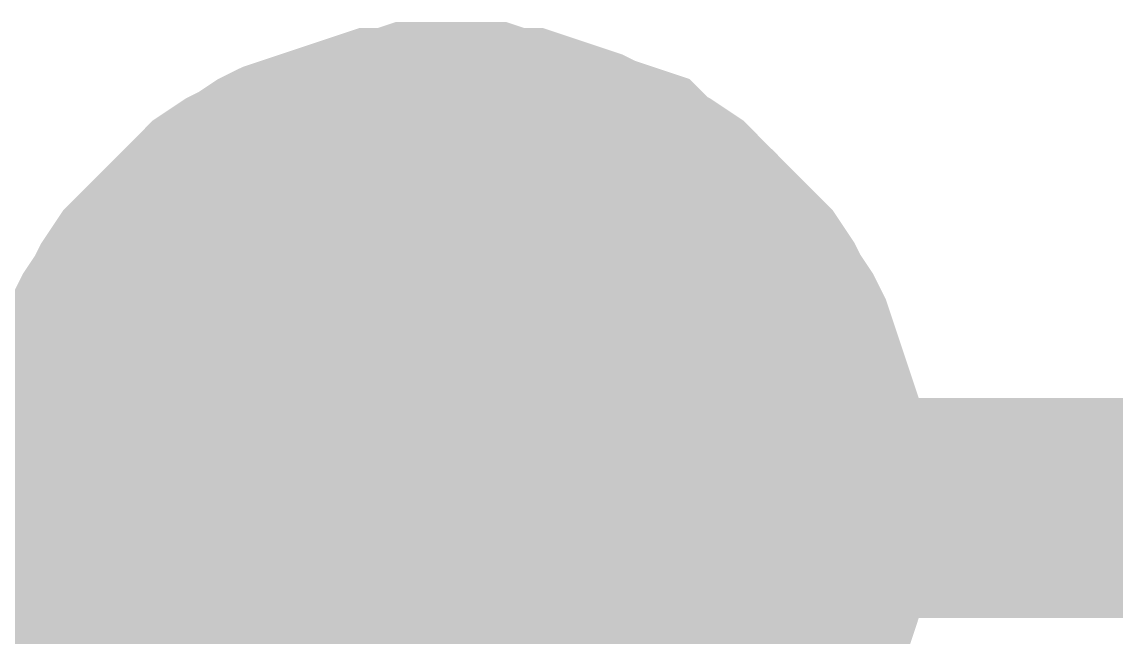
# Model space of a CAD drawing. Header units: inches. Extents: x 0 to 11.5, y 0 to 7.6.
# Drawn here: x 6.4272 to 6.4859, y 4.6928 to 4.7258 of the extents above; entities that cross this region are included whole.
import ezdxf

# ---------------------------------------------------------------- set-up
doc = ezdxf.new("R2010")
doc.units = ezdxf.units.IN
doc.header["$MEASUREMENT"] = 0
doc.layers.add('Sheet', color=255, linetype='Continuous')

msp = doc.modelspace()

# ---------------------------------------------------------------- linework, layer by layer
at = {"layer": 'Sheet'}
for points in [[(6.430051, 4.699721, 0.0118, 0.0118, 0), (6.430051, 4.700714, 0.0118, 0.0118, 0), (6.430051, 4.701706, 0.0118, 0.0118, 0), (6.430381, 4.702698, 0.0118, 0.0118, 0), (6.430381, 4.703691, 0.0118, 0.0118, 0), (6.430712, 4.704683, 0.0118, 0.0118, 0), (6.431043, 4.705675, 0.0118, 0.0118, 0), (6.431374, 4.706668, 0.0118, 0.0118, 0), (6.431704, 4.70766, 0.0118, 0.0118, 0), (6.432035, 4.708653, 0.0118, 0.0118, 0), (6.432366, 4.709314, 0.0118, 0.0118, 0), (6.433027, 4.710306, 0.0118, 0.0118, 0), (6.433358, 4.710968, 0.0118, 0.0118, 0), (6.43402, 4.71196, 0.0118, 0.0118, 0), (6.434681, 4.712622, 0.0118, 0.0118, 0), (6.435343, 4.713283, 0.0118, 0.0118, 0), (6.436004, 4.713945, 0.0118, 0.0118, 0), (6.436666, 4.714607, 0.0118, 0.0118, 0), (6.437327, 4.715268, 0.0118, 0.0118, 0), (6.437989, 4.71593, 0.0118, 0.0118, 0), (6.438981, 4.716591, 0.0118, 0.0118, 0), (6.439643, 4.716922, 0.0118, 0.0118, 0), (6.440635, 4.717584, 0.0118, 0.0118, 0), (6.441297, 4.717914, 0.0118, 0.0118, 0), (6.442289, 4.718245, 0.0118, 0.0118, 0), (6.443281, 4.718576, 0.0118, 0.0118, 0), (6.444273, 4.718907, 0.0118, 0.0118, 0), (6.445266, 4.719237, 0.0118, 0.0118, 0), (6.446258, 4.719568, 0.0118, 0.0118, 0), (6.44725, 4.719568, 0.0118, 0.0118, 0), (6.448243, 4.719899, 0.0118, 0.0118, 0), (6.449235, 4.719899, 0.0118, 0.0118, 0), (6.450227, 4.719899, 0.0118, 0.0118, 0)], [(6.430051, 4.699721, 0.0118, 0.0118, 0), (6.430051, 4.700714, 0.0118, 0.0118, 0), (6.430051, 4.701706, 0.0118, 0.0118, 0), (6.430381, 4.702698, 0.0118, 0.0118, 0), (6.430381, 4.703691, 0.0118, 0.0118, 0), (6.430712, 4.704683, 0.0118, 0.0118, 0), (6.431043, 4.705675, 0.0118, 0.0118, 0), (6.431374, 4.706668, 0.0118, 0.0118, 0), (6.431704, 4.70766, 0.0118, 0.0118, 0), (6.432035, 4.708653, 0.0118, 0.0118, 0), (6.432366, 4.709314, 0.0118, 0.0118, 0), (6.433027, 4.710306, 0.0118, 0.0118, 0), (6.433358, 4.710968, 0.0118, 0.0118, 0), (6.43402, 4.71196, 0.0118, 0.0118, 0), (6.434681, 4.712622, 0.0118, 0.0118, 0), (6.435343, 4.713283, 0.0118, 0.0118, 0), (6.436004, 4.713945, 0.0118, 0.0118, 0), (6.436666, 4.714607, 0.0118, 0.0118, 0), (6.437327, 4.715268, 0.0118, 0.0118, 0), (6.437989, 4.71593, 0.0118, 0.0118, 0), (6.438981, 4.716591, 0.0118, 0.0118, 0), (6.439643, 4.716922, 0.0118, 0.0118, 0), (6.440635, 4.717584, 0.0118, 0.0118, 0), (6.441297, 4.717914, 0.0118, 0.0118, 0), (6.442289, 4.718245, 0.0118, 0.0118, 0), (6.443281, 4.718576, 0.0118, 0.0118, 0), (6.444273, 4.718907, 0.0118, 0.0118, 0), (6.445266, 4.719237, 0.0118, 0.0118, 0), (6.446258, 4.719568, 0.0118, 0.0118, 0), (6.44725, 4.719568, 0.0118, 0.0118, 0), (6.448243, 4.719899, 0.0118, 0.0118, 0), (6.449235, 4.719899, 0.0118, 0.0118, 0), (6.450227, 4.719899, 0.0118, 0.0118, 0)], [(6.430051, 4.699721, 0.0118, 0.0118, 0), (6.430051, 4.700714, 0.0118, 0.0118, 0), (6.430051, 4.701706, 0.0118, 0.0118, 0), (6.430381, 4.702698, 0.0118, 0.0118, 0), (6.430381, 4.703691, 0.0118, 0.0118, 0), (6.430712, 4.704683, 0.0118, 0.0118, 0), (6.431043, 4.705675, 0.0118, 0.0118, 0), (6.431374, 4.706668, 0.0118, 0.0118, 0), (6.431704, 4.70766, 0.0118, 0.0118, 0), (6.432035, 4.708653, 0.0118, 0.0118, 0), (6.432366, 4.709314, 0.0118, 0.0118, 0), (6.433027, 4.710306, 0.0118, 0.0118, 0), (6.433358, 4.710968, 0.0118, 0.0118, 0), (6.43402, 4.71196, 0.0118, 0.0118, 0), (6.434681, 4.712622, 0.0118, 0.0118, 0), (6.435343, 4.713283, 0.0118, 0.0118, 0), (6.436004, 4.713945, 0.0118, 0.0118, 0), (6.436666, 4.714607, 0.0118, 0.0118, 0), (6.437327, 4.715268, 0.0118, 0.0118, 0), (6.437989, 4.71593, 0.0118, 0.0118, 0), (6.438981, 4.716591, 0.0118, 0.0118, 0), (6.439643, 4.716922, 0.0118, 0.0118, 0), (6.440635, 4.717584, 0.0118, 0.0118, 0), (6.441297, 4.717914, 0.0118, 0.0118, 0), (6.442289, 4.718245, 0.0118, 0.0118, 0), (6.443281, 4.718576, 0.0118, 0.0118, 0), (6.444273, 4.718907, 0.0118, 0.0118, 0), (6.445266, 4.719237, 0.0118, 0.0118, 0), (6.446258, 4.719568, 0.0118, 0.0118, 0), (6.44725, 4.719568, 0.0118, 0.0118, 0), (6.448243, 4.719899, 0.0118, 0.0118, 0), (6.449235, 4.719899, 0.0118, 0.0118, 0), (6.450227, 4.719899, 0.0118, 0.0118, 0)], [(6.430051, 4.699721, 0.0118, 0.0118, 0), (6.430051, 4.700714, 0.0118, 0.0118, 0), (6.430051, 4.701706, 0.0118, 0.0118, 0), (6.430381, 4.702698, 0.0118, 0.0118, 0), (6.430381, 4.703691, 0.0118, 0.0118, 0), (6.430712, 4.704683, 0.0118, 0.0118, 0), (6.431043, 4.705675, 0.0118, 0.0118, 0), (6.431374, 4.706668, 0.0118, 0.0118, 0), (6.431704, 4.70766, 0.0118, 0.0118, 0), (6.432035, 4.708653, 0.0118, 0.0118, 0), (6.432366, 4.709314, 0.0118, 0.0118, 0), (6.433027, 4.710306, 0.0118, 0.0118, 0), (6.433358, 4.710968, 0.0118, 0.0118, 0), (6.43402, 4.71196, 0.0118, 0.0118, 0), (6.434681, 4.712622, 0.0118, 0.0118, 0), (6.435343, 4.713283, 0.0118, 0.0118, 0), (6.436004, 4.713945, 0.0118, 0.0118, 0), (6.436666, 4.714607, 0.0118, 0.0118, 0), (6.437327, 4.715268, 0.0118, 0.0118, 0), (6.437989, 4.71593, 0.0118, 0.0118, 0), (6.438981, 4.716591, 0.0118, 0.0118, 0), (6.439643, 4.716922, 0.0118, 0.0118, 0), (6.440635, 4.717584, 0.0118, 0.0118, 0), (6.441297, 4.717914, 0.0118, 0.0118, 0), (6.442289, 4.718245, 0.0118, 0.0118, 0), (6.443281, 4.718576, 0.0118, 0.0118, 0), (6.444273, 4.718907, 0.0118, 0.0118, 0), (6.445266, 4.719237, 0.0118, 0.0118, 0), (6.446258, 4.719568, 0.0118, 0.0118, 0), (6.44725, 4.719568, 0.0118, 0.0118, 0), (6.448243, 4.719899, 0.0118, 0.0118, 0), (6.449235, 4.719899, 0.0118, 0.0118, 0), (6.450227, 4.719899, 0.0118, 0.0118, 0)], [(6.450227, 4.719899, 0.0118, 0.0118, 0), (6.450227, 4.719899, 0.0118, 0.0118, 0)], [(6.450227, 4.719899, 0.0118, 0.0118, 0), (6.45122, 4.719899, 0.0118, 0.0118, 0), (6.452212, 4.719899, 0.0118, 0.0118, 0), (6.453204, 4.719568, 0.0118, 0.0118, 0), (6.454196, 4.719568, 0.0118, 0.0118, 0), (6.455189, 4.719237, 0.0118, 0.0118, 0), (6.456181, 4.718907, 0.0118, 0.0118, 0), (6.457173, 4.718576, 0.0118, 0.0118, 0), (6.457835, 4.718245, 0.0118, 0.0118, 0), (6.458827, 4.717914, 0.0118, 0.0118, 0), (6.459819, 4.717584, 0.0118, 0.0118, 0), (6.460481, 4.716922, 0.0118, 0.0118, 0), (6.461142, 4.716591, 0.0118, 0.0118, 0), (6.462135, 4.71593, 0.0118, 0.0118, 0), (6.462796, 4.715268, 0.0118, 0.0118, 0), (6.463458, 4.714607, 0.0118, 0.0118, 0), (6.464119, 4.713945, 0.0118, 0.0118, 0), (6.464781, 4.713283, 0.0118, 0.0118, 0), (6.465442, 4.712622, 0.0118, 0.0118, 0), (6.466104, 4.71196, 0.0118, 0.0118, 0), (6.466765, 4.710968, 0.0118, 0.0118, 0), (6.467096, 4.710306, 0.0118, 0.0118, 0), (6.467758, 4.709314, 0.0118, 0.0118, 0), (6.468088, 4.708653, 0.0118, 0.0118, 0), (6.468419, 4.70766, 0.0118, 0.0118, 0), (6.46875, 4.706668, 0.0118, 0.0118, 0), (6.469081, 4.705675, 0.0118, 0.0118, 0), (6.469412, 4.704683, 0.0118, 0.0118, 0), (6.469742, 4.703691, 0.0118, 0.0118, 0), (6.469742, 4.702698, 0.0118, 0.0118, 0), (6.470073, 4.701706, 0.0118, 0.0118, 0), (6.470073, 4.700714, 0.0118, 0.0118, 0), (6.470073, 4.699721, 0.0118, 0.0118, 0)], [(6.450227, 4.719899, 0.0118, 0.0118, 0), (6.450227, 4.719899, 0.0118, 0.0118, 0)], [(6.450227, 4.719899, 0.0118, 0.0118, 0), (6.45122, 4.719899, 0.0118, 0.0118, 0), (6.452212, 4.719899, 0.0118, 0.0118, 0), (6.453204, 4.719568, 0.0118, 0.0118, 0), (6.454196, 4.719568, 0.0118, 0.0118, 0), (6.455189, 4.719237, 0.0118, 0.0118, 0), (6.456181, 4.718907, 0.0118, 0.0118, 0), (6.457173, 4.718576, 0.0118, 0.0118, 0), (6.457835, 4.718245, 0.0118, 0.0118, 0), (6.458827, 4.717914, 0.0118, 0.0118, 0), (6.459819, 4.717584, 0.0118, 0.0118, 0), (6.460481, 4.716922, 0.0118, 0.0118, 0), (6.461142, 4.716591, 0.0118, 0.0118, 0), (6.462135, 4.71593, 0.0118, 0.0118, 0), (6.462796, 4.715268, 0.0118, 0.0118, 0), (6.463458, 4.714607, 0.0118, 0.0118, 0), (6.464119, 4.713945, 0.0118, 0.0118, 0), (6.464781, 4.713283, 0.0118, 0.0118, 0), (6.465442, 4.712622, 0.0118, 0.0118, 0), (6.466104, 4.71196, 0.0118, 0.0118, 0), (6.466765, 4.710968, 0.0118, 0.0118, 0), (6.467096, 4.710306, 0.0118, 0.0118, 0), (6.467758, 4.709314, 0.0118, 0.0118, 0), (6.468088, 4.708653, 0.0118, 0.0118, 0), (6.468419, 4.70766, 0.0118, 0.0118, 0), (6.46875, 4.706668, 0.0118, 0.0118, 0), (6.469081, 4.705675, 0.0118, 0.0118, 0), (6.469412, 4.704683, 0.0118, 0.0118, 0), (6.469742, 4.703691, 0.0118, 0.0118, 0), (6.469742, 4.702698, 0.0118, 0.0118, 0), (6.470073, 4.701706, 0.0118, 0.0118, 0), (6.470073, 4.700714, 0.0118, 0.0118, 0), (6.470073, 4.699721, 0.0118, 0.0118, 0)], [(6.450227, 4.719899, 0.0118, 0.0118, 0), (6.450227, 4.719899, 0.0118, 0.0118, 0)], [(6.450227, 4.719899, 0.0118, 0.0118, 0), (6.45122, 4.719899, 0.0118, 0.0118, 0), (6.452212, 4.719899, 0.0118, 0.0118, 0), (6.453204, 4.719568, 0.0118, 0.0118, 0), (6.454196, 4.719568, 0.0118, 0.0118, 0), (6.455189, 4.719237, 0.0118, 0.0118, 0), (6.456181, 4.718907, 0.0118, 0.0118, 0), (6.457173, 4.718576, 0.0118, 0.0118, 0), (6.457835, 4.718245, 0.0118, 0.0118, 0), (6.458827, 4.717914, 0.0118, 0.0118, 0), (6.459819, 4.717584, 0.0118, 0.0118, 0), (6.460481, 4.716922, 0.0118, 0.0118, 0), (6.461142, 4.716591, 0.0118, 0.0118, 0), (6.462135, 4.71593, 0.0118, 0.0118, 0), (6.462796, 4.715268, 0.0118, 0.0118, 0), (6.463458, 4.714607, 0.0118, 0.0118, 0), (6.464119, 4.713945, 0.0118, 0.0118, 0), (6.464781, 4.713283, 0.0118, 0.0118, 0), (6.465442, 4.712622, 0.0118, 0.0118, 0), (6.466104, 4.71196, 0.0118, 0.0118, 0), (6.466765, 4.710968, 0.0118, 0.0118, 0), (6.467096, 4.710306, 0.0118, 0.0118, 0), (6.467758, 4.709314, 0.0118, 0.0118, 0), (6.468088, 4.708653, 0.0118, 0.0118, 0), (6.468419, 4.70766, 0.0118, 0.0118, 0), (6.46875, 4.706668, 0.0118, 0.0118, 0), (6.469081, 4.705675, 0.0118, 0.0118, 0), (6.469412, 4.704683, 0.0118, 0.0118, 0), (6.469742, 4.703691, 0.0118, 0.0118, 0), (6.469742, 4.702698, 0.0118, 0.0118, 0), (6.470073, 4.701706, 0.0118, 0.0118, 0), (6.470073, 4.700714, 0.0118, 0.0118, 0), (6.470073, 4.699721, 0.0118, 0.0118, 0)], [(6.450227, 4.719899, 0.0118, 0.0118, 0), (6.450227, 4.719899, 0.0118, 0.0118, 0)], [(6.450227, 4.719899, 0.0118, 0.0118, 0), (6.45122, 4.719899, 0.0118, 0.0118, 0), (6.452212, 4.719899, 0.0118, 0.0118, 0), (6.453204, 4.719568, 0.0118, 0.0118, 0), (6.454196, 4.719568, 0.0118, 0.0118, 0), (6.455189, 4.719237, 0.0118, 0.0118, 0), (6.456181, 4.718907, 0.0118, 0.0118, 0), (6.457173, 4.718576, 0.0118, 0.0118, 0), (6.457835, 4.718245, 0.0118, 0.0118, 0), (6.458827, 4.717914, 0.0118, 0.0118, 0), (6.459819, 4.717584, 0.0118, 0.0118, 0), (6.460481, 4.716922, 0.0118, 0.0118, 0), (6.461142, 4.716591, 0.0118, 0.0118, 0), (6.462135, 4.71593, 0.0118, 0.0118, 0), (6.462796, 4.715268, 0.0118, 0.0118, 0), (6.463458, 4.714607, 0.0118, 0.0118, 0), (6.464119, 4.713945, 0.0118, 0.0118, 0), (6.464781, 4.713283, 0.0118, 0.0118, 0), (6.465442, 4.712622, 0.0118, 0.0118, 0), (6.466104, 4.71196, 0.0118, 0.0118, 0), (6.466765, 4.710968, 0.0118, 0.0118, 0), (6.467096, 4.710306, 0.0118, 0.0118, 0), (6.467758, 4.709314, 0.0118, 0.0118, 0), (6.468088, 4.708653, 0.0118, 0.0118, 0), (6.468419, 4.70766, 0.0118, 0.0118, 0), (6.46875, 4.706668, 0.0118, 0.0118, 0), (6.469081, 4.705675, 0.0118, 0.0118, 0), (6.469412, 4.704683, 0.0118, 0.0118, 0), (6.469742, 4.703691, 0.0118, 0.0118, 0), (6.469742, 4.702698, 0.0118, 0.0118, 0), (6.470073, 4.701706, 0.0118, 0.0118, 0), (6.470073, 4.700714, 0.0118, 0.0118, 0), (6.470073, 4.699721, 0.0118, 0.0118, 0)], [(6.430051, 4.699721, 0.0039, 0.0039, 0), (6.430051, 4.700714, 0.0039, 0.0039, 0), (6.430051, 4.701706, 0.0039, 0.0039, 0), (6.430381, 4.702698, 0.0039, 0.0039, 0), (6.430381, 4.703691, 0.0039, 0.0039, 0), (6.430712, 4.704683, 0.0039, 0.0039, 0), (6.431043, 4.705675, 0.0039, 0.0039, 0), (6.431374, 4.706668, 0.0039, 0.0039, 0), (6.431704, 4.70766, 0.0039, 0.0039, 0), (6.432035, 4.708653, 0.0039, 0.0039, 0), (6.432366, 4.709314, 0.0039, 0.0039, 0), (6.433027, 4.710306, 0.0039, 0.0039, 0), (6.433358, 4.710968, 0.0039, 0.0039, 0), (6.43402, 4.71196, 0.0039, 0.0039, 0), (6.434681, 4.712622, 0.0039, 0.0039, 0), (6.435343, 4.713283, 0.0039, 0.0039, 0), (6.436004, 4.713945, 0.0039, 0.0039, 0), (6.436666, 4.714607, 0.0039, 0.0039, 0), (6.437327, 4.715268, 0.0039, 0.0039, 0), (6.437989, 4.71593, 0.0039, 0.0039, 0), (6.438981, 4.716591, 0.0039, 0.0039, 0), (6.439643, 4.716922, 0.0039, 0.0039, 0), (6.440635, 4.717584, 0.0039, 0.0039, 0), (6.441297, 4.717914, 0.0039, 0.0039, 0), (6.442289, 4.718245, 0.0039, 0.0039, 0), (6.443281, 4.718576, 0.0039, 0.0039, 0), (6.444273, 4.718907, 0.0039, 0.0039, 0), (6.445266, 4.719237, 0.0039, 0.0039, 0), (6.446258, 4.719568, 0.0039, 0.0039, 0), (6.44725, 4.719568, 0.0039, 0.0039, 0), (6.448243, 4.719899, 0.0039, 0.0039, 0), (6.449235, 4.719899, 0.0039, 0.0039, 0), (6.450227, 4.719899, 0.0039, 0.0039, 0)], [(6.430051, 4.699721, 0.0039, 0.0039, 0), (6.430051, 4.700714, 0.0039, 0.0039, 0), (6.430051, 4.701706, 0.0039, 0.0039, 0), (6.430381, 4.702698, 0.0039, 0.0039, 0), (6.430381, 4.703691, 0.0039, 0.0039, 0), (6.430712, 4.704683, 0.0039, 0.0039, 0), (6.431043, 4.705675, 0.0039, 0.0039, 0), (6.431374, 4.706668, 0.0039, 0.0039, 0), (6.431704, 4.70766, 0.0039, 0.0039, 0), (6.432035, 4.708653, 0.0039, 0.0039, 0), (6.432366, 4.709314, 0.0039, 0.0039, 0), (6.433027, 4.710306, 0.0039, 0.0039, 0), (6.433358, 4.710968, 0.0039, 0.0039, 0), (6.43402, 4.71196, 0.0039, 0.0039, 0), (6.434681, 4.712622, 0.0039, 0.0039, 0), (6.435343, 4.713283, 0.0039, 0.0039, 0), (6.436004, 4.713945, 0.0039, 0.0039, 0), (6.436666, 4.714607, 0.0039, 0.0039, 0), (6.437327, 4.715268, 0.0039, 0.0039, 0), (6.437989, 4.71593, 0.0039, 0.0039, 0), (6.438981, 4.716591, 0.0039, 0.0039, 0), (6.439643, 4.716922, 0.0039, 0.0039, 0), (6.440635, 4.717584, 0.0039, 0.0039, 0), (6.441297, 4.717914, 0.0039, 0.0039, 0), (6.442289, 4.718245, 0.0039, 0.0039, 0), (6.443281, 4.718576, 0.0039, 0.0039, 0), (6.444273, 4.718907, 0.0039, 0.0039, 0), (6.445266, 4.719237, 0.0039, 0.0039, 0), (6.446258, 4.719568, 0.0039, 0.0039, 0), (6.44725, 4.719568, 0.0039, 0.0039, 0), (6.448243, 4.719899, 0.0039, 0.0039, 0), (6.449235, 4.719899, 0.0039, 0.0039, 0), (6.450227, 4.719899, 0.0039, 0.0039, 0)], [(6.430051, 4.699721, 0.0039, 0.0039, 0), (6.430051, 4.700714, 0.0039, 0.0039, 0), (6.430051, 4.701706, 0.0039, 0.0039, 0), (6.430381, 4.702698, 0.0039, 0.0039, 0), (6.430381, 4.703691, 0.0039, 0.0039, 0), (6.430712, 4.704683, 0.0039, 0.0039, 0), (6.431043, 4.705675, 0.0039, 0.0039, 0), (6.431374, 4.706668, 0.0039, 0.0039, 0), (6.431704, 4.70766, 0.0039, 0.0039, 0), (6.432035, 4.708653, 0.0039, 0.0039, 0), (6.432366, 4.709314, 0.0039, 0.0039, 0), (6.433027, 4.710306, 0.0039, 0.0039, 0), (6.433358, 4.710968, 0.0039, 0.0039, 0), (6.43402, 4.71196, 0.0039, 0.0039, 0), (6.434681, 4.712622, 0.0039, 0.0039, 0), (6.435343, 4.713283, 0.0039, 0.0039, 0), (6.436004, 4.713945, 0.0039, 0.0039, 0), (6.436666, 4.714607, 0.0039, 0.0039, 0), (6.437327, 4.715268, 0.0039, 0.0039, 0), (6.437989, 4.71593, 0.0039, 0.0039, 0), (6.438981, 4.716591, 0.0039, 0.0039, 0), (6.439643, 4.716922, 0.0039, 0.0039, 0), (6.440635, 4.717584, 0.0039, 0.0039, 0), (6.441297, 4.717914, 0.0039, 0.0039, 0), (6.442289, 4.718245, 0.0039, 0.0039, 0), (6.443281, 4.718576, 0.0039, 0.0039, 0), (6.444273, 4.718907, 0.0039, 0.0039, 0), (6.445266, 4.719237, 0.0039, 0.0039, 0), (6.446258, 4.719568, 0.0039, 0.0039, 0), (6.44725, 4.719568, 0.0039, 0.0039, 0), (6.448243, 4.719899, 0.0039, 0.0039, 0), (6.449235, 4.719899, 0.0039, 0.0039, 0), (6.450227, 4.719899, 0.0039, 0.0039, 0)], [(6.430051, 4.699721, 0.0039, 0.0039, 0), (6.430051, 4.700714, 0.0039, 0.0039, 0), (6.430051, 4.701706, 0.0039, 0.0039, 0), (6.430381, 4.702698, 0.0039, 0.0039, 0), (6.430381, 4.703691, 0.0039, 0.0039, 0), (6.430712, 4.704683, 0.0039, 0.0039, 0), (6.431043, 4.705675, 0.0039, 0.0039, 0), (6.431374, 4.706668, 0.0039, 0.0039, 0), (6.431704, 4.70766, 0.0039, 0.0039, 0), (6.432035, 4.708653, 0.0039, 0.0039, 0), (6.432366, 4.709314, 0.0039, 0.0039, 0), (6.433027, 4.710306, 0.0039, 0.0039, 0), (6.433358, 4.710968, 0.0039, 0.0039, 0), (6.43402, 4.71196, 0.0039, 0.0039, 0), (6.434681, 4.712622, 0.0039, 0.0039, 0), (6.435343, 4.713283, 0.0039, 0.0039, 0), (6.436004, 4.713945, 0.0039, 0.0039, 0), (6.436666, 4.714607, 0.0039, 0.0039, 0), (6.437327, 4.715268, 0.0039, 0.0039, 0), (6.437989, 4.71593, 0.0039, 0.0039, 0), (6.438981, 4.716591, 0.0039, 0.0039, 0), (6.439643, 4.716922, 0.0039, 0.0039, 0), (6.440635, 4.717584, 0.0039, 0.0039, 0), (6.441297, 4.717914, 0.0039, 0.0039, 0), (6.442289, 4.718245, 0.0039, 0.0039, 0), (6.443281, 4.718576, 0.0039, 0.0039, 0), (6.444273, 4.718907, 0.0039, 0.0039, 0), (6.445266, 4.719237, 0.0039, 0.0039, 0), (6.446258, 4.719568, 0.0039, 0.0039, 0), (6.44725, 4.719568, 0.0039, 0.0039, 0), (6.448243, 4.719899, 0.0039, 0.0039, 0), (6.449235, 4.719899, 0.0039, 0.0039, 0), (6.450227, 4.719899, 0.0039, 0.0039, 0)], [(6.450227, 4.719899, 0.0039, 0.0039, 0), (6.450227, 4.719899, 0.0039, 0.0039, 0)], [(6.450227, 4.719899, 0.0039, 0.0039, 0), (6.45122, 4.719899, 0.0039, 0.0039, 0), (6.452212, 4.719899, 0.0039, 0.0039, 0), (6.453204, 4.719568, 0.0039, 0.0039, 0), (6.454196, 4.719568, 0.0039, 0.0039, 0), (6.455189, 4.719237, 0.0039, 0.0039, 0), (6.456181, 4.718907, 0.0039, 0.0039, 0), (6.457173, 4.718576, 0.0039, 0.0039, 0), (6.457835, 4.718245, 0.0039, 0.0039, 0), (6.458827, 4.717914, 0.0039, 0.0039, 0), (6.459819, 4.717584, 0.0039, 0.0039, 0), (6.460481, 4.716922, 0.0039, 0.0039, 0), (6.461142, 4.716591, 0.0039, 0.0039, 0), (6.462135, 4.71593, 0.0039, 0.0039, 0), (6.462796, 4.715268, 0.0039, 0.0039, 0), (6.463458, 4.714607, 0.0039, 0.0039, 0), (6.464119, 4.713945, 0.0039, 0.0039, 0), (6.464781, 4.713283, 0.0039, 0.0039, 0), (6.465442, 4.712622, 0.0039, 0.0039, 0), (6.466104, 4.71196, 0.0039, 0.0039, 0), (6.466765, 4.710968, 0.0039, 0.0039, 0), (6.467096, 4.710306, 0.0039, 0.0039, 0), (6.467758, 4.709314, 0.0039, 0.0039, 0), (6.468088, 4.708653, 0.0039, 0.0039, 0), (6.468419, 4.70766, 0.0039, 0.0039, 0), (6.46875, 4.706668, 0.0039, 0.0039, 0), (6.469081, 4.705675, 0.0039, 0.0039, 0), (6.469412, 4.704683, 0.0039, 0.0039, 0), (6.469742, 4.703691, 0.0039, 0.0039, 0), (6.469742, 4.702698, 0.0039, 0.0039, 0), (6.470073, 4.701706, 0.0039, 0.0039, 0), (6.470073, 4.700714, 0.0039, 0.0039, 0), (6.470073, 4.699721, 0.0039, 0.0039, 0)], [(6.450227, 4.719899, 0.0039, 0.0039, 0), (6.450227, 4.719899, 0.0039, 0.0039, 0)], [(6.450227, 4.719899, 0.0039, 0.0039, 0), (6.45122, 4.719899, 0.0039, 0.0039, 0), (6.452212, 4.719899, 0.0039, 0.0039, 0), (6.453204, 4.719568, 0.0039, 0.0039, 0), (6.454196, 4.719568, 0.0039, 0.0039, 0), (6.455189, 4.719237, 0.0039, 0.0039, 0), (6.456181, 4.718907, 0.0039, 0.0039, 0), (6.457173, 4.718576, 0.0039, 0.0039, 0), (6.457835, 4.718245, 0.0039, 0.0039, 0), (6.458827, 4.717914, 0.0039, 0.0039, 0), (6.459819, 4.717584, 0.0039, 0.0039, 0), (6.460481, 4.716922, 0.0039, 0.0039, 0), (6.461142, 4.716591, 0.0039, 0.0039, 0), (6.462135, 4.71593, 0.0039, 0.0039, 0), (6.462796, 4.715268, 0.0039, 0.0039, 0), (6.463458, 4.714607, 0.0039, 0.0039, 0), (6.464119, 4.713945, 0.0039, 0.0039, 0), (6.464781, 4.713283, 0.0039, 0.0039, 0), (6.465442, 4.712622, 0.0039, 0.0039, 0), (6.466104, 4.71196, 0.0039, 0.0039, 0), (6.466765, 4.710968, 0.0039, 0.0039, 0), (6.467096, 4.710306, 0.0039, 0.0039, 0), (6.467758, 4.709314, 0.0039, 0.0039, 0), (6.468088, 4.708653, 0.0039, 0.0039, 0), (6.468419, 4.70766, 0.0039, 0.0039, 0), (6.46875, 4.706668, 0.0039, 0.0039, 0), (6.469081, 4.705675, 0.0039, 0.0039, 0), (6.469412, 4.704683, 0.0039, 0.0039, 0), (6.469742, 4.703691, 0.0039, 0.0039, 0), (6.469742, 4.702698, 0.0039, 0.0039, 0), (6.470073, 4.701706, 0.0039, 0.0039, 0), (6.470073, 4.700714, 0.0039, 0.0039, 0), (6.470073, 4.699721, 0.0039, 0.0039, 0)], [(6.450227, 4.719899, 0.0039, 0.0039, 0), (6.450227, 4.719899, 0.0039, 0.0039, 0)], [(6.450227, 4.719899, 0.0039, 0.0039, 0), (6.45122, 4.719899, 0.0039, 0.0039, 0), (6.452212, 4.719899, 0.0039, 0.0039, 0), (6.453204, 4.719568, 0.0039, 0.0039, 0), (6.454196, 4.719568, 0.0039, 0.0039, 0), (6.455189, 4.719237, 0.0039, 0.0039, 0), (6.456181, 4.718907, 0.0039, 0.0039, 0), (6.457173, 4.718576, 0.0039, 0.0039, 0), (6.457835, 4.718245, 0.0039, 0.0039, 0), (6.458827, 4.717914, 0.0039, 0.0039, 0), (6.459819, 4.717584, 0.0039, 0.0039, 0), (6.460481, 4.716922, 0.0039, 0.0039, 0), (6.461142, 4.716591, 0.0039, 0.0039, 0), (6.462135, 4.71593, 0.0039, 0.0039, 0), (6.462796, 4.715268, 0.0039, 0.0039, 0), (6.463458, 4.714607, 0.0039, 0.0039, 0), (6.464119, 4.713945, 0.0039, 0.0039, 0), (6.464781, 4.713283, 0.0039, 0.0039, 0), (6.465442, 4.712622, 0.0039, 0.0039, 0), (6.466104, 4.71196, 0.0039, 0.0039, 0), (6.466765, 4.710968, 0.0039, 0.0039, 0), (6.467096, 4.710306, 0.0039, 0.0039, 0), (6.467758, 4.709314, 0.0039, 0.0039, 0), (6.468088, 4.708653, 0.0039, 0.0039, 0), (6.468419, 4.70766, 0.0039, 0.0039, 0), (6.46875, 4.706668, 0.0039, 0.0039, 0), (6.469081, 4.705675, 0.0039, 0.0039, 0), (6.469412, 4.704683, 0.0039, 0.0039, 0), (6.469742, 4.703691, 0.0039, 0.0039, 0), (6.469742, 4.702698, 0.0039, 0.0039, 0), (6.470073, 4.701706, 0.0039, 0.0039, 0), (6.470073, 4.700714, 0.0039, 0.0039, 0), (6.470073, 4.699721, 0.0039, 0.0039, 0)], [(6.450227, 4.719899, 0.0039, 0.0039, 0), (6.450227, 4.719899, 0.0039, 0.0039, 0)], [(6.450227, 4.719899, 0.0039, 0.0039, 0), (6.45122, 4.719899, 0.0039, 0.0039, 0), (6.452212, 4.719899, 0.0039, 0.0039, 0), (6.453204, 4.719568, 0.0039, 0.0039, 0), (6.454196, 4.719568, 0.0039, 0.0039, 0), (6.455189, 4.719237, 0.0039, 0.0039, 0), (6.456181, 4.718907, 0.0039, 0.0039, 0), (6.457173, 4.718576, 0.0039, 0.0039, 0), (6.457835, 4.718245, 0.0039, 0.0039, 0), (6.458827, 4.717914, 0.0039, 0.0039, 0), (6.459819, 4.717584, 0.0039, 0.0039, 0), (6.460481, 4.716922, 0.0039, 0.0039, 0), (6.461142, 4.716591, 0.0039, 0.0039, 0), (6.462135, 4.71593, 0.0039, 0.0039, 0), (6.462796, 4.715268, 0.0039, 0.0039, 0), (6.463458, 4.714607, 0.0039, 0.0039, 0), (6.464119, 4.713945, 0.0039, 0.0039, 0), (6.464781, 4.713283, 0.0039, 0.0039, 0), (6.465442, 4.712622, 0.0039, 0.0039, 0), (6.466104, 4.71196, 0.0039, 0.0039, 0), (6.466765, 4.710968, 0.0039, 0.0039, 0), (6.467096, 4.710306, 0.0039, 0.0039, 0), (6.467758, 4.709314, 0.0039, 0.0039, 0), (6.468088, 4.708653, 0.0039, 0.0039, 0), (6.468419, 4.70766, 0.0039, 0.0039, 0), (6.46875, 4.706668, 0.0039, 0.0039, 0), (6.469081, 4.705675, 0.0039, 0.0039, 0), (6.469412, 4.704683, 0.0039, 0.0039, 0), (6.469742, 4.703691, 0.0039, 0.0039, 0), (6.469742, 4.702698, 0.0039, 0.0039, 0), (6.470073, 4.701706, 0.0039, 0.0039, 0), (6.470073, 4.700714, 0.0039, 0.0039, 0), (6.470073, 4.699721, 0.0039, 0.0039, 0)], [(6.150224, 4.599826, 0.0118, 0.0118, 0), (6.150224, 4.699721, 0.0118, 0.0118, 0), (6.450227, 4.699721, 0.0118, 0.0118, 0), (6.450227, 4.549878, 0.0118, 0.0118, 0)], [(6.435343, 4.68649, 0.0118, 0.0118, 0), (6.434681, 4.687152, 0.0118, 0.0118, 0), (6.43402, 4.687813, 0.0118, 0.0118, 0), (6.433358, 4.688806, 0.0118, 0.0118, 0), (6.433027, 4.689467, 0.0118, 0.0118, 0), (6.432366, 4.690129, 0.0118, 0.0118, 0), (6.432035, 4.691121, 0.0118, 0.0118, 0), (6.431704, 4.692114, 0.0118, 0.0118, 0), (6.431374, 4.692775, 0.0118, 0.0118, 0), (6.431043, 4.693767, 0.0118, 0.0118, 0), (6.430712, 4.69476, 0.0118, 0.0118, 0), (6.430381, 4.695752, 0.0118, 0.0118, 0), (6.430381, 4.696744, 0.0118, 0.0118, 0), (6.430051, 4.697737, 0.0118, 0.0118, 0), (6.430051, 4.698729, 0.0118, 0.0118, 0), (6.430051, 4.699721, 0.0118, 0.0118, 0)], [(6.430051, 4.699721, 0.0118, 0.0118, 0), (6.430051, 4.699721, 0.0118, 0.0118, 0)], [(6.435343, 4.68649, 0.0118, 0.0118, 0), (6.434681, 4.687152, 0.0118, 0.0118, 0), (6.43402, 4.687813, 0.0118, 0.0118, 0), (6.433358, 4.688806, 0.0118, 0.0118, 0), (6.433027, 4.689467, 0.0118, 0.0118, 0), (6.432366, 4.690129, 0.0118, 0.0118, 0), (6.432035, 4.691121, 0.0118, 0.0118, 0), (6.431704, 4.692114, 0.0118, 0.0118, 0), (6.431374, 4.692775, 0.0118, 0.0118, 0), (6.431043, 4.693767, 0.0118, 0.0118, 0), (6.430712, 4.69476, 0.0118, 0.0118, 0), (6.430381, 4.695752, 0.0118, 0.0118, 0), (6.430381, 4.696744, 0.0118, 0.0118, 0), (6.430051, 4.697737, 0.0118, 0.0118, 0), (6.430051, 4.698729, 0.0118, 0.0118, 0), (6.430051, 4.699721, 0.0118, 0.0118, 0)], [(6.430051, 4.699721, 0.0118, 0.0118, 0), (6.430051, 4.699721, 0.0118, 0.0118, 0)], [(6.435343, 4.68649, 0.0118, 0.0118, 0), (6.434681, 4.687152, 0.0118, 0.0118, 0), (6.43402, 4.687813, 0.0118, 0.0118, 0), (6.433358, 4.688806, 0.0118, 0.0118, 0), (6.433027, 4.689467, 0.0118, 0.0118, 0), (6.432366, 4.690129, 0.0118, 0.0118, 0), (6.432035, 4.691121, 0.0118, 0.0118, 0), (6.431704, 4.692114, 0.0118, 0.0118, 0), (6.431374, 4.692775, 0.0118, 0.0118, 0), (6.431043, 4.693767, 0.0118, 0.0118, 0), (6.430712, 4.69476, 0.0118, 0.0118, 0), (6.430381, 4.695752, 0.0118, 0.0118, 0), (6.430381, 4.696744, 0.0118, 0.0118, 0), (6.430051, 4.697737, 0.0118, 0.0118, 0), (6.430051, 4.698729, 0.0118, 0.0118, 0), (6.430051, 4.699721, 0.0118, 0.0118, 0)], [(6.430051, 4.699721, 0.0118, 0.0118, 0), (6.430051, 4.699721, 0.0118, 0.0118, 0)], [(6.435343, 4.68649, 0.0118, 0.0118, 0), (6.434681, 4.687152, 0.0118, 0.0118, 0), (6.43402, 4.687813, 0.0118, 0.0118, 0), (6.433358, 4.688806, 0.0118, 0.0118, 0), (6.433027, 4.689467, 0.0118, 0.0118, 0), (6.432366, 4.690129, 0.0118, 0.0118, 0), (6.432035, 4.691121, 0.0118, 0.0118, 0), (6.431704, 4.692114, 0.0118, 0.0118, 0), (6.431374, 4.692775, 0.0118, 0.0118, 0), (6.431043, 4.693767, 0.0118, 0.0118, 0), (6.430712, 4.69476, 0.0118, 0.0118, 0), (6.430381, 4.695752, 0.0118, 0.0118, 0), (6.430381, 4.696744, 0.0118, 0.0118, 0), (6.430051, 4.697737, 0.0118, 0.0118, 0), (6.430051, 4.698729, 0.0118, 0.0118, 0), (6.430051, 4.699721, 0.0118, 0.0118, 0)], [(6.430051, 4.699721, 0.0118, 0.0118, 0), (6.430051, 4.699721, 0.0118, 0.0118, 0)], [(6.75023, 4.549878, 0.0118, 0.0118, 0), (6.75023, 4.699721, 0.0118, 0.0118, 0), (6.450227, 4.699721, 0.0118, 0.0118, 0)], [(6.470073, 4.699721, 0.0118, 0.0118, 0), (6.470073, 4.698729, 0.0118, 0.0118, 0), (6.470073, 4.697737, 0.0118, 0.0118, 0), (6.469742, 4.696744, 0.0118, 0.0118, 0), (6.469742, 4.695752, 0.0118, 0.0118, 0), (6.469412, 4.69476, 0.0118, 0.0118, 0), (6.469081, 4.693767, 0.0118, 0.0118, 0), (6.46875, 4.692775, 0.0118, 0.0118, 0), (6.468419, 4.692114, 0.0118, 0.0118, 0), (6.468088, 4.691121, 0.0118, 0.0118, 0), (6.467758, 4.690129, 0.0118, 0.0118, 0), (6.467096, 4.689467, 0.0118, 0.0118, 0), (6.466765, 4.688806, 0.0118, 0.0118, 0), (6.466104, 4.687813, 0.0118, 0.0118, 0), (6.465442, 4.687152, 0.0118, 0.0118, 0), (6.464781, 4.68649, 0.0118, 0.0118, 0)], [(6.470073, 4.699721, 0.0118, 0.0118, 0), (6.470073, 4.698729, 0.0118, 0.0118, 0), (6.470073, 4.697737, 0.0118, 0.0118, 0), (6.469742, 4.696744, 0.0118, 0.0118, 0), (6.469742, 4.695752, 0.0118, 0.0118, 0), (6.469412, 4.69476, 0.0118, 0.0118, 0), (6.469081, 4.693767, 0.0118, 0.0118, 0), (6.46875, 4.692775, 0.0118, 0.0118, 0), (6.468419, 4.692114, 0.0118, 0.0118, 0), (6.468088, 4.691121, 0.0118, 0.0118, 0), (6.467758, 4.690129, 0.0118, 0.0118, 0), (6.467096, 4.689467, 0.0118, 0.0118, 0), (6.466765, 4.688806, 0.0118, 0.0118, 0), (6.466104, 4.687813, 0.0118, 0.0118, 0), (6.465442, 4.687152, 0.0118, 0.0118, 0), (6.464781, 4.68649, 0.0118, 0.0118, 0)], [(6.470073, 4.699721, 0.0118, 0.0118, 0), (6.470073, 4.698729, 0.0118, 0.0118, 0), (6.470073, 4.697737, 0.0118, 0.0118, 0), (6.469742, 4.696744, 0.0118, 0.0118, 0), (6.469742, 4.695752, 0.0118, 0.0118, 0), (6.469412, 4.69476, 0.0118, 0.0118, 0), (6.469081, 4.693767, 0.0118, 0.0118, 0), (6.46875, 4.692775, 0.0118, 0.0118, 0), (6.468419, 4.692114, 0.0118, 0.0118, 0), (6.468088, 4.691121, 0.0118, 0.0118, 0), (6.467758, 4.690129, 0.0118, 0.0118, 0), (6.467096, 4.689467, 0.0118, 0.0118, 0), (6.466765, 4.688806, 0.0118, 0.0118, 0), (6.466104, 4.687813, 0.0118, 0.0118, 0), (6.465442, 4.687152, 0.0118, 0.0118, 0), (6.464781, 4.68649, 0.0118, 0.0118, 0)], [(6.470073, 4.699721, 0.0118, 0.0118, 0), (6.470073, 4.698729, 0.0118, 0.0118, 0), (6.470073, 4.697737, 0.0118, 0.0118, 0), (6.469742, 4.696744, 0.0118, 0.0118, 0), (6.469742, 4.695752, 0.0118, 0.0118, 0), (6.469412, 4.69476, 0.0118, 0.0118, 0), (6.469081, 4.693767, 0.0118, 0.0118, 0), (6.46875, 4.692775, 0.0118, 0.0118, 0), (6.468419, 4.692114, 0.0118, 0.0118, 0), (6.468088, 4.691121, 0.0118, 0.0118, 0), (6.467758, 4.690129, 0.0118, 0.0118, 0), (6.467096, 4.689467, 0.0118, 0.0118, 0), (6.466765, 4.688806, 0.0118, 0.0118, 0), (6.466104, 4.687813, 0.0118, 0.0118, 0), (6.465442, 4.687152, 0.0118, 0.0118, 0), (6.464781, 4.68649, 0.0118, 0.0118, 0)], [(6.470073, 4.699721, 0.0118, 0.0118, 0), (6.470073, 4.699721, 0.0118, 0.0118, 0), (6.470073, 4.699721, 0.0118, 0.0118, 0), (6.470073, 4.699721, 0.0118, 0.0118, 0), (6.470073, 4.699721, 0.0118, 0.0118, 0), (6.470073, 4.699721, 0.0118, 0.0118, 0), (6.470073, 4.699721, 0.0118, 0.0118, 0), (6.470073, 4.699721, 0.0118, 0.0118, 0), (6.470073, 4.699721, 0.0118, 0.0118, 0), (6.470073, 4.699721, 0.0118, 0.0118, 0), (6.470073, 4.699721, 0.0118, 0.0118, 0), (6.470073, 4.699721, 0.0118, 0.0118, 0), (6.470073, 4.699721, 0.0118, 0.0118, 0), (6.470073, 4.699721, 0.0118, 0.0118, 0), (6.470073, 4.699721, 0.0118, 0.0118, 0), (6.470073, 4.699721, 0.0118, 0.0118, 0), (6.470073, 4.699721, 0.0118, 0.0118, 0), (6.470073, 4.699721, 0.0118, 0.0118, 0), (6.470073, 4.699721, 0.0118, 0.0118, 0), (6.470073, 4.699721, 0.0118, 0.0118, 0), (6.470073, 4.699721, 0.0118, 0.0118, 0), (6.470073, 4.699721, 0.0118, 0.0118, 0), (6.470073, 4.699721, 0.0118, 0.0118, 0), (6.470073, 4.699721, 0.0118, 0.0118, 0), (6.470073, 4.699721, 0.0118, 0.0118, 0), (6.470073, 4.699721, 0.0118, 0.0118, 0), (6.470073, 4.699721, 0.0118, 0.0118, 0), (6.470073, 4.699721, 0.0118, 0.0118, 0), (6.470073, 4.699721, 0.0118, 0.0118, 0), (6.470073, 4.699721, 0.0118, 0.0118, 0), (6.470073, 4.699721, 0.0118, 0.0118, 0), (6.470073, 4.699721, 0.0118, 0.0118, 0), (6.470073, 4.699721, 0.0118, 0.0118, 0)], [(6.470073, 4.699721, 0.0118, 0.0118, 0), (6.470073, 4.699721, 0.0118, 0.0118, 0)], [(6.470073, 4.699721, 0.0118, 0.0118, 0), (6.470073, 4.699721, 0.0118, 0.0118, 0), (6.470073, 4.699721, 0.0118, 0.0118, 0), (6.470073, 4.699721, 0.0118, 0.0118, 0), (6.470073, 4.699721, 0.0118, 0.0118, 0), (6.470073, 4.699721, 0.0118, 0.0118, 0), (6.470073, 4.699721, 0.0118, 0.0118, 0), (6.470073, 4.699721, 0.0118, 0.0118, 0), (6.470073, 4.699721, 0.0118, 0.0118, 0), (6.470073, 4.699721, 0.0118, 0.0118, 0), (6.470073, 4.699721, 0.0118, 0.0118, 0), (6.470073, 4.699721, 0.0118, 0.0118, 0), (6.470073, 4.699721, 0.0118, 0.0118, 0), (6.470073, 4.699721, 0.0118, 0.0118, 0), (6.470073, 4.699721, 0.0118, 0.0118, 0), (6.470073, 4.699721, 0.0118, 0.0118, 0), (6.470073, 4.699721, 0.0118, 0.0118, 0), (6.470073, 4.699721, 0.0118, 0.0118, 0), (6.470073, 4.699721, 0.0118, 0.0118, 0), (6.470073, 4.699721, 0.0118, 0.0118, 0), (6.470073, 4.699721, 0.0118, 0.0118, 0), (6.470073, 4.699721, 0.0118, 0.0118, 0), (6.470073, 4.699721, 0.0118, 0.0118, 0), (6.470073, 4.699721, 0.0118, 0.0118, 0), (6.470073, 4.699721, 0.0118, 0.0118, 0), (6.470073, 4.699721, 0.0118, 0.0118, 0), (6.470073, 4.699721, 0.0118, 0.0118, 0), (6.470073, 4.699721, 0.0118, 0.0118, 0), (6.470073, 4.699721, 0.0118, 0.0118, 0), (6.470073, 4.699721, 0.0118, 0.0118, 0), (6.470073, 4.699721, 0.0118, 0.0118, 0), (6.470073, 4.699721, 0.0118, 0.0118, 0), (6.470073, 4.699721, 0.0118, 0.0118, 0)], [(6.470073, 4.699721, 0.0118, 0.0118, 0), (6.470073, 4.699721, 0.0118, 0.0118, 0)], [(6.470073, 4.699721, 0.0118, 0.0118, 0), (6.470073, 4.699721, 0.0118, 0.0118, 0), (6.470073, 4.699721, 0.0118, 0.0118, 0), (6.470073, 4.699721, 0.0118, 0.0118, 0), (6.470073, 4.699721, 0.0118, 0.0118, 0), (6.470073, 4.699721, 0.0118, 0.0118, 0), (6.470073, 4.699721, 0.0118, 0.0118, 0), (6.470073, 4.699721, 0.0118, 0.0118, 0), (6.470073, 4.699721, 0.0118, 0.0118, 0), (6.470073, 4.699721, 0.0118, 0.0118, 0), (6.470073, 4.699721, 0.0118, 0.0118, 0), (6.470073, 4.699721, 0.0118, 0.0118, 0), (6.470073, 4.699721, 0.0118, 0.0118, 0), (6.470073, 4.699721, 0.0118, 0.0118, 0), (6.470073, 4.699721, 0.0118, 0.0118, 0), (6.470073, 4.699721, 0.0118, 0.0118, 0), (6.470073, 4.699721, 0.0118, 0.0118, 0), (6.470073, 4.699721, 0.0118, 0.0118, 0), (6.470073, 4.699721, 0.0118, 0.0118, 0), (6.470073, 4.699721, 0.0118, 0.0118, 0), (6.470073, 4.699721, 0.0118, 0.0118, 0), (6.470073, 4.699721, 0.0118, 0.0118, 0), (6.470073, 4.699721, 0.0118, 0.0118, 0), (6.470073, 4.699721, 0.0118, 0.0118, 0), (6.470073, 4.699721, 0.0118, 0.0118, 0), (6.470073, 4.699721, 0.0118, 0.0118, 0), (6.470073, 4.699721, 0.0118, 0.0118, 0), (6.470073, 4.699721, 0.0118, 0.0118, 0), (6.470073, 4.699721, 0.0118, 0.0118, 0), (6.470073, 4.699721, 0.0118, 0.0118, 0), (6.470073, 4.699721, 0.0118, 0.0118, 0), (6.470073, 4.699721, 0.0118, 0.0118, 0), (6.470073, 4.699721, 0.0118, 0.0118, 0)], [(6.470073, 4.699721, 0.0118, 0.0118, 0), (6.470073, 4.699721, 0.0118, 0.0118, 0)], [(6.470073, 4.699721, 0.0118, 0.0118, 0), (6.470073, 4.699721, 0.0118, 0.0118, 0), (6.470073, 4.699721, 0.0118, 0.0118, 0), (6.470073, 4.699721, 0.0118, 0.0118, 0), (6.470073, 4.699721, 0.0118, 0.0118, 0), (6.470073, 4.699721, 0.0118, 0.0118, 0), (6.470073, 4.699721, 0.0118, 0.0118, 0), (6.470073, 4.699721, 0.0118, 0.0118, 0), (6.470073, 4.699721, 0.0118, 0.0118, 0), (6.470073, 4.699721, 0.0118, 0.0118, 0), (6.470073, 4.699721, 0.0118, 0.0118, 0), (6.470073, 4.699721, 0.0118, 0.0118, 0), (6.470073, 4.699721, 0.0118, 0.0118, 0), (6.470073, 4.699721, 0.0118, 0.0118, 0), (6.470073, 4.699721, 0.0118, 0.0118, 0), (6.470073, 4.699721, 0.0118, 0.0118, 0), (6.470073, 4.699721, 0.0118, 0.0118, 0), (6.470073, 4.699721, 0.0118, 0.0118, 0), (6.470073, 4.699721, 0.0118, 0.0118, 0), (6.470073, 4.699721, 0.0118, 0.0118, 0), (6.470073, 4.699721, 0.0118, 0.0118, 0), (6.470073, 4.699721, 0.0118, 0.0118, 0), (6.470073, 4.699721, 0.0118, 0.0118, 0), (6.470073, 4.699721, 0.0118, 0.0118, 0), (6.470073, 4.699721, 0.0118, 0.0118, 0), (6.470073, 4.699721, 0.0118, 0.0118, 0), (6.470073, 4.699721, 0.0118, 0.0118, 0), (6.470073, 4.699721, 0.0118, 0.0118, 0), (6.470073, 4.699721, 0.0118, 0.0118, 0), (6.470073, 4.699721, 0.0118, 0.0118, 0), (6.470073, 4.699721, 0.0118, 0.0118, 0), (6.470073, 4.699721, 0.0118, 0.0118, 0), (6.470073, 4.699721, 0.0118, 0.0118, 0)], [(6.470073, 4.699721, 0.0118, 0.0118, 0), (6.470073, 4.699721, 0.0118, 0.0118, 0)], [(6.432366, 4.690129, 0.0039, 0.0039, 0), (6.432035, 4.691121, 0.0039, 0.0039, 0), (6.431704, 4.692114, 0.0039, 0.0039, 0), (6.431374, 4.692775, 0.0039, 0.0039, 0), (6.431043, 4.693767, 0.0039, 0.0039, 0), (6.430712, 4.69476, 0.0039, 0.0039, 0), (6.430381, 4.695752, 0.0039, 0.0039, 0), (6.430381, 4.696744, 0.0039, 0.0039, 0), (6.430051, 4.697737, 0.0039, 0.0039, 0), (6.430051, 4.698729, 0.0039, 0.0039, 0), (6.430051, 4.699721, 0.0039, 0.0039, 0)], [(6.430051, 4.699721, 0.0039, 0.0039, 0), (6.430051, 4.699721, 0.0039, 0.0039, 0)], [(6.432366, 4.690129, 0.0039, 0.0039, 0), (6.432035, 4.691121, 0.0039, 0.0039, 0), (6.431704, 4.692114, 0.0039, 0.0039, 0), (6.431374, 4.692775, 0.0039, 0.0039, 0), (6.431043, 4.693767, 0.0039, 0.0039, 0), (6.430712, 4.69476, 0.0039, 0.0039, 0), (6.430381, 4.695752, 0.0039, 0.0039, 0), (6.430381, 4.696744, 0.0039, 0.0039, 0), (6.430051, 4.697737, 0.0039, 0.0039, 0), (6.430051, 4.698729, 0.0039, 0.0039, 0), (6.430051, 4.699721, 0.0039, 0.0039, 0)], [(6.430051, 4.699721, 0.0039, 0.0039, 0), (6.430051, 4.699721, 0.0039, 0.0039, 0)], [(6.432366, 4.690129, 0.0039, 0.0039, 0), (6.432035, 4.691121, 0.0039, 0.0039, 0), (6.431704, 4.692114, 0.0039, 0.0039, 0), (6.431374, 4.692775, 0.0039, 0.0039, 0), (6.431043, 4.693767, 0.0039, 0.0039, 0), (6.430712, 4.69476, 0.0039, 0.0039, 0), (6.430381, 4.695752, 0.0039, 0.0039, 0), (6.430381, 4.696744, 0.0039, 0.0039, 0), (6.430051, 4.697737, 0.0039, 0.0039, 0), (6.430051, 4.698729, 0.0039, 0.0039, 0), (6.430051, 4.699721, 0.0039, 0.0039, 0)], [(6.430051, 4.699721, 0.0039, 0.0039, 0), (6.430051, 4.699721, 0.0039, 0.0039, 0)], [(6.432366, 4.690129, 0.0039, 0.0039, 0), (6.432035, 4.691121, 0.0039, 0.0039, 0), (6.431704, 4.692114, 0.0039, 0.0039, 0), (6.431374, 4.692775, 0.0039, 0.0039, 0), (6.431043, 4.693767, 0.0039, 0.0039, 0), (6.430712, 4.69476, 0.0039, 0.0039, 0), (6.430381, 4.695752, 0.0039, 0.0039, 0), (6.430381, 4.696744, 0.0039, 0.0039, 0), (6.430051, 4.697737, 0.0039, 0.0039, 0), (6.430051, 4.698729, 0.0039, 0.0039, 0), (6.430051, 4.699721, 0.0039, 0.0039, 0)], [(6.430051, 4.699721, 0.0039, 0.0039, 0), (6.430051, 4.699721, 0.0039, 0.0039, 0)], [(6.470073, 4.699721, 0.0039, 0.0039, 0), (6.470073, 4.698729, 0.0039, 0.0039, 0), (6.470073, 4.697737, 0.0039, 0.0039, 0), (6.469742, 4.696744, 0.0039, 0.0039, 0), (6.469742, 4.695752, 0.0039, 0.0039, 0), (6.469412, 4.69476, 0.0039, 0.0039, 0), (6.469081, 4.693767, 0.0039, 0.0039, 0), (6.46875, 4.692775, 0.0039, 0.0039, 0), (6.468419, 4.692114, 0.0039, 0.0039, 0), (6.468088, 4.691121, 0.0039, 0.0039, 0), (6.467758, 4.690129, 0.0039, 0.0039, 0)], [(6.470073, 4.699721, 0.0039, 0.0039, 0), (6.470073, 4.698729, 0.0039, 0.0039, 0), (6.470073, 4.697737, 0.0039, 0.0039, 0), (6.469742, 4.696744, 0.0039, 0.0039, 0), (6.469742, 4.695752, 0.0039, 0.0039, 0), (6.469412, 4.69476, 0.0039, 0.0039, 0), (6.469081, 4.693767, 0.0039, 0.0039, 0), (6.46875, 4.692775, 0.0039, 0.0039, 0), (6.468419, 4.692114, 0.0039, 0.0039, 0), (6.468088, 4.691121, 0.0039, 0.0039, 0), (6.467758, 4.690129, 0.0039, 0.0039, 0)], [(6.470073, 4.699721, 0.0039, 0.0039, 0), (6.470073, 4.698729, 0.0039, 0.0039, 0), (6.470073, 4.697737, 0.0039, 0.0039, 0), (6.469742, 4.696744, 0.0039, 0.0039, 0), (6.469742, 4.695752, 0.0039, 0.0039, 0), (6.469412, 4.69476, 0.0039, 0.0039, 0), (6.469081, 4.693767, 0.0039, 0.0039, 0), (6.46875, 4.692775, 0.0039, 0.0039, 0), (6.468419, 4.692114, 0.0039, 0.0039, 0), (6.468088, 4.691121, 0.0039, 0.0039, 0), (6.467758, 4.690129, 0.0039, 0.0039, 0)], [(6.470073, 4.699721, 0.0039, 0.0039, 0), (6.470073, 4.698729, 0.0039, 0.0039, 0), (6.470073, 4.697737, 0.0039, 0.0039, 0), (6.469742, 4.696744, 0.0039, 0.0039, 0), (6.469742, 4.695752, 0.0039, 0.0039, 0), (6.469412, 4.69476, 0.0039, 0.0039, 0), (6.469081, 4.693767, 0.0039, 0.0039, 0), (6.46875, 4.692775, 0.0039, 0.0039, 0), (6.468419, 4.692114, 0.0039, 0.0039, 0), (6.468088, 4.691121, 0.0039, 0.0039, 0), (6.467758, 4.690129, 0.0039, 0.0039, 0)], [(6.470073, 4.699721, 0.0039, 0.0039, 0), (6.470073, 4.699721, 0.0039, 0.0039, 0), (6.470073, 4.699721, 0.0039, 0.0039, 0), (6.470073, 4.699721, 0.0039, 0.0039, 0), (6.470073, 4.699721, 0.0039, 0.0039, 0), (6.470073, 4.699721, 0.0039, 0.0039, 0), (6.470073, 4.699721, 0.0039, 0.0039, 0), (6.470073, 4.699721, 0.0039, 0.0039, 0), (6.470073, 4.699721, 0.0039, 0.0039, 0), (6.470073, 4.699721, 0.0039, 0.0039, 0), (6.470073, 4.699721, 0.0039, 0.0039, 0), (6.470073, 4.699721, 0.0039, 0.0039, 0), (6.470073, 4.699721, 0.0039, 0.0039, 0), (6.470073, 4.699721, 0.0039, 0.0039, 0), (6.470073, 4.699721, 0.0039, 0.0039, 0), (6.470073, 4.699721, 0.0039, 0.0039, 0), (6.470073, 4.699721, 0.0039, 0.0039, 0), (6.470073, 4.699721, 0.0039, 0.0039, 0), (6.470073, 4.699721, 0.0039, 0.0039, 0), (6.470073, 4.699721, 0.0039, 0.0039, 0), (6.470073, 4.699721, 0.0039, 0.0039, 0), (6.470073, 4.699721, 0.0039, 0.0039, 0), (6.470073, 4.699721, 0.0039, 0.0039, 0), (6.470073, 4.699721, 0.0039, 0.0039, 0), (6.470073, 4.699721, 0.0039, 0.0039, 0), (6.470073, 4.699721, 0.0039, 0.0039, 0), (6.470073, 4.699721, 0.0039, 0.0039, 0), (6.470073, 4.699721, 0.0039, 0.0039, 0), (6.470073, 4.699721, 0.0039, 0.0039, 0), (6.470073, 4.699721, 0.0039, 0.0039, 0), (6.470073, 4.699721, 0.0039, 0.0039, 0), (6.470073, 4.699721, 0.0039, 0.0039, 0), (6.470073, 4.699721, 0.0039, 0.0039, 0)], [(6.470073, 4.699721, 0.0039, 0.0039, 0), (6.470073, 4.699721, 0.0039, 0.0039, 0)], [(6.470073, 4.699721, 0.0039, 0.0039, 0), (6.470073, 4.699721, 0.0039, 0.0039, 0), (6.470073, 4.699721, 0.0039, 0.0039, 0), (6.470073, 4.699721, 0.0039, 0.0039, 0), (6.470073, 4.699721, 0.0039, 0.0039, 0), (6.470073, 4.699721, 0.0039, 0.0039, 0), (6.470073, 4.699721, 0.0039, 0.0039, 0), (6.470073, 4.699721, 0.0039, 0.0039, 0), (6.470073, 4.699721, 0.0039, 0.0039, 0), (6.470073, 4.699721, 0.0039, 0.0039, 0), (6.470073, 4.699721, 0.0039, 0.0039, 0), (6.470073, 4.699721, 0.0039, 0.0039, 0), (6.470073, 4.699721, 0.0039, 0.0039, 0), (6.470073, 4.699721, 0.0039, 0.0039, 0), (6.470073, 4.699721, 0.0039, 0.0039, 0), (6.470073, 4.699721, 0.0039, 0.0039, 0), (6.470073, 4.699721, 0.0039, 0.0039, 0), (6.470073, 4.699721, 0.0039, 0.0039, 0), (6.470073, 4.699721, 0.0039, 0.0039, 0), (6.470073, 4.699721, 0.0039, 0.0039, 0), (6.470073, 4.699721, 0.0039, 0.0039, 0), (6.470073, 4.699721, 0.0039, 0.0039, 0), (6.470073, 4.699721, 0.0039, 0.0039, 0), (6.470073, 4.699721, 0.0039, 0.0039, 0), (6.470073, 4.699721, 0.0039, 0.0039, 0), (6.470073, 4.699721, 0.0039, 0.0039, 0), (6.470073, 4.699721, 0.0039, 0.0039, 0), (6.470073, 4.699721, 0.0039, 0.0039, 0), (6.470073, 4.699721, 0.0039, 0.0039, 0), (6.470073, 4.699721, 0.0039, 0.0039, 0), (6.470073, 4.699721, 0.0039, 0.0039, 0), (6.470073, 4.699721, 0.0039, 0.0039, 0), (6.470073, 4.699721, 0.0039, 0.0039, 0)], [(6.470073, 4.699721, 0.0039, 0.0039, 0), (6.470073, 4.699721, 0.0039, 0.0039, 0)], [(6.470073, 4.699721, 0.0039, 0.0039, 0), (6.470073, 4.699721, 0.0039, 0.0039, 0), (6.470073, 4.699721, 0.0039, 0.0039, 0), (6.470073, 4.699721, 0.0039, 0.0039, 0), (6.470073, 4.699721, 0.0039, 0.0039, 0), (6.470073, 4.699721, 0.0039, 0.0039, 0), (6.470073, 4.699721, 0.0039, 0.0039, 0), (6.470073, 4.699721, 0.0039, 0.0039, 0), (6.470073, 4.699721, 0.0039, 0.0039, 0), (6.470073, 4.699721, 0.0039, 0.0039, 0), (6.470073, 4.699721, 0.0039, 0.0039, 0), (6.470073, 4.699721, 0.0039, 0.0039, 0), (6.470073, 4.699721, 0.0039, 0.0039, 0), (6.470073, 4.699721, 0.0039, 0.0039, 0), (6.470073, 4.699721, 0.0039, 0.0039, 0), (6.470073, 4.699721, 0.0039, 0.0039, 0), (6.470073, 4.699721, 0.0039, 0.0039, 0), (6.470073, 4.699721, 0.0039, 0.0039, 0), (6.470073, 4.699721, 0.0039, 0.0039, 0), (6.470073, 4.699721, 0.0039, 0.0039, 0), (6.470073, 4.699721, 0.0039, 0.0039, 0), (6.470073, 4.699721, 0.0039, 0.0039, 0), (6.470073, 4.699721, 0.0039, 0.0039, 0), (6.470073, 4.699721, 0.0039, 0.0039, 0), (6.470073, 4.699721, 0.0039, 0.0039, 0), (6.470073, 4.699721, 0.0039, 0.0039, 0), (6.470073, 4.699721, 0.0039, 0.0039, 0), (6.470073, 4.699721, 0.0039, 0.0039, 0), (6.470073, 4.699721, 0.0039, 0.0039, 0), (6.470073, 4.699721, 0.0039, 0.0039, 0), (6.470073, 4.699721, 0.0039, 0.0039, 0), (6.470073, 4.699721, 0.0039, 0.0039, 0), (6.470073, 4.699721, 0.0039, 0.0039, 0)], [(6.470073, 4.699721, 0.0039, 0.0039, 0), (6.470073, 4.699721, 0.0039, 0.0039, 0)], [(6.470073, 4.699721, 0.0039, 0.0039, 0), (6.470073, 4.699721, 0.0039, 0.0039, 0), (6.470073, 4.699721, 0.0039, 0.0039, 0), (6.470073, 4.699721, 0.0039, 0.0039, 0), (6.470073, 4.699721, 0.0039, 0.0039, 0), (6.470073, 4.699721, 0.0039, 0.0039, 0), (6.470073, 4.699721, 0.0039, 0.0039, 0), (6.470073, 4.699721, 0.0039, 0.0039, 0), (6.470073, 4.699721, 0.0039, 0.0039, 0), (6.470073, 4.699721, 0.0039, 0.0039, 0), (6.470073, 4.699721, 0.0039, 0.0039, 0), (6.470073, 4.699721, 0.0039, 0.0039, 0), (6.470073, 4.699721, 0.0039, 0.0039, 0), (6.470073, 4.699721, 0.0039, 0.0039, 0), (6.470073, 4.699721, 0.0039, 0.0039, 0), (6.470073, 4.699721, 0.0039, 0.0039, 0), (6.470073, 4.699721, 0.0039, 0.0039, 0), (6.470073, 4.699721, 0.0039, 0.0039, 0), (6.470073, 4.699721, 0.0039, 0.0039, 0), (6.470073, 4.699721, 0.0039, 0.0039, 0), (6.470073, 4.699721, 0.0039, 0.0039, 0), (6.470073, 4.699721, 0.0039, 0.0039, 0), (6.470073, 4.699721, 0.0039, 0.0039, 0), (6.470073, 4.699721, 0.0039, 0.0039, 0), (6.470073, 4.699721, 0.0039, 0.0039, 0), (6.470073, 4.699721, 0.0039, 0.0039, 0), (6.470073, 4.699721, 0.0039, 0.0039, 0), (6.470073, 4.699721, 0.0039, 0.0039, 0), (6.470073, 4.699721, 0.0039, 0.0039, 0), (6.470073, 4.699721, 0.0039, 0.0039, 0), (6.470073, 4.699721, 0.0039, 0.0039, 0), (6.470073, 4.699721, 0.0039, 0.0039, 0), (6.470073, 4.699721, 0.0039, 0.0039, 0)], [(6.470073, 4.699721, 0.0039, 0.0039, 0), (6.470073, 4.699721, 0.0039, 0.0039, 0)]]:
    msp.add_lwpolyline(points, format="xyseb", dxfattribs=at)
msp.add_lwpolyline([(6.44, 4.7, 0.02, 0.02, 1), (6.46, 4.7, 0.02, 0.02, 1)], format="xyseb", close=True, dxfattribs=at)

doc.saveas('drawing.dxf')
